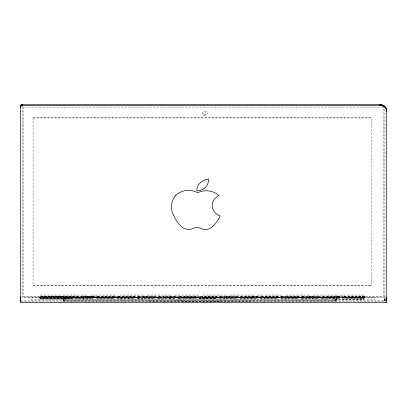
<?xml version="1.0" encoding="UTF-8"?>
<svg xmlns="http://www.w3.org/2000/svg" width="407" height="407" viewBox="0 0 407 407"><rect width="100%" height="100%" fill="white"/><g stroke="black" fill="none" stroke-linecap="round" stroke-linejoin="round"><path stroke-width="0.31" stroke-dasharray="2.04 1.53" d="M22.344 106.263L22.344 297.202L384.376 297.202L384.376 108.165M55.169 297.99L55.169 296.622L40.558 297.99L73.489 297.99M59.91 297.99L59.91 296.622L42.063 296.606L42.063 299.079M250.468 300.575L250.468 301.068L148.296 301.068L148.296 300.575M77.752 297.904L77.778 296.072L61.147 296.072L61.147 297.904L77.778 297.904L77.778 296.072M169.18 299.053L169.18 297.222L169.18 299.053L185.811 299.053L185.811 297.222M179.599 298.28L179.599 296.449L179.599 298.28L196.255 298.28L196.23 296.449L179.599 296.449M184.035 297.904L184.035 296.072L200.661 296.072L200.661 297.904L184.01 297.904L184.035 296.072M199.12 298.433L199.12 296.896L215.751 296.896L215.751 298.723L199.12 298.723L199.12 296.896M182.367 300.692L182.082 300.971L182.372 301.261L220.431 301.261L220.716 300.971L220.502 300.697L175.371 300.671M83.033 299.023L83.379 299.023L83.328 297.222L68.025 297.207L66.697 297.222L66.697 299.053M40.064 298.646L71.449 298.229M66.697 297.207L68.025 297.191L68.025 299.023L66.697 299.023M33.053 117.923L371.84 117.923M33.053 285.241L371.84 285.241M195.35 296.896L178.693 296.896L178.719 298.723L195.35 298.723L195.35 296.896L195.35 298.723M20.35 297.003L63.584 297.003L63.584 301.439M385.327 297.003L336.553 297.003L336.553 301.439L63.472 301.439L63.472 297.003M65.166 297.746L334.249 297.746M385.515 297.985L383.893 297.985L385.424 298.127M199.14 298.367L215.751 298.367M199.12 298.641L215.751 298.641M386.09 299.018L383.893 299.018L383.893 300.839L385.515 300.839M64.337 299.176L62.49 299.176L62.464 296.606L79.08 296.606L79.106 299.176M384.264 299.221L385.49 299.018M334.981 299.338L339.301 299.338L339.301 297.71L324.501 297.71L324.501 299.338M386.09 299.425L384.152 299.425L384.152 299.018M64.825 299.435L29.874 299.435L29.859 297.288L374.267 297.288L374.282 299.435L334.885 299.435M63.472 300.081L65.166 300.081M334.249 300.081L336.553 300.081M63.472 300.244L64.744 300.244M334.646 300.244L336.553 300.244M385.5 300.605L384.401 300.605L384.412 299.018M20.35 300.687L182.224 300.722M220.574 300.722L386.594 300.687M21.23 301.551L385.378 301.551M76.236 296.896L76.302 298.723L76.302 296.896M148.29 300.04L148.296 301.068M384.467 299.018L384.467 299.425M384.254 299.018L384.254 299.374M364.041 297.222L364.041 299.053L333.068 299.053L333.068 297.222M360.215 297.71L360.215 299.338M357.636 299.064L357.636 299.338M334.249 300.03L334.249 297.573L65.166 297.573L65.166 299.42M329.1 297.222L329.1 299.053L312.469 299.053L312.469 297.222M321.123 299.338L321.123 297.71L306.318 297.71L306.318 299.338M308.674 297.222L308.674 299.053L292.043 299.053L292.043 297.222M302.889 299.338L302.889 297.71L160.251 297.71L160.251 299.338M288.187 297.222L288.187 299.053L271.555 299.053L271.555 297.222M267.587 297.222L267.587 299.053L250.956 299.053L250.956 297.222M247.161 297.222L247.161 299.053L230.53 299.053L230.53 297.222M226.816 297.222L226.816 299.053L210.185 299.053L210.185 297.222M206.212 297.222L206.212 299.053L189.586 299.053L189.586 297.222M165.298 297.222L165.298 299.053L148.672 299.053L148.672 297.222M157.005 299.338L157.005 297.71L142.206 297.71L142.206 299.338M144.699 297.222L144.699 299.053L128.068 299.053L128.068 297.222M138.899 299.338L138.899 297.71L124.094 297.71L124.094 299.338M124.272 297.222L124.272 299.053L107.641 299.053L107.641 297.222M120.564 299.338L120.564 297.71L105.764 297.71L105.764 299.338M103.927 297.222L103.927 299.053L38.604 299.023L38.604 297.191M99.659 299.079L99.659 296.606L83.048 296.606L83.048 299.079M87.296 297.222L87.296 299.053M83.328 297.222L83.328 299.053M71.449 296.896L71.449 298.723M59.91 296.449L59.91 298.28M58.832 296.449L58.832 298.28M58.674 296.606L58.674 299.079M23.113 107.072L23.113 296.637L383.363 296.637L383.363 107.072L23.113 107.072M33.053 117.862L33.053 285.49L371.789 285.49L371.789 117.862L33.053 117.862M178.719 296.896L178.693 298.723L178.719 296.896M60.2 295.019L39.978 295.019L39.978 297.492L60.2 297.492L60.2 295.019M86.406 295.024L63.813 295.024L63.813 297.497L86.406 297.497L86.406 295.024M115.12 295.024L91.183 295.024L91.183 297.497L115.12 297.497L115.12 295.024M143.198 295.029L119.256 295.029L119.256 297.497L143.198 297.497L143.198 295.029M170.742 295.029L146.805 295.029L146.805 297.502L170.742 297.502L170.742 295.029M198.067 295.029L174.13 295.029L174.13 297.502L198.067 297.502L198.067 295.029M226.144 295.029L202.203 295.029L202.203 297.502L226.144 297.502L226.144 295.029M253.693 295.034L229.752 295.034L229.752 297.507L253.693 297.507L253.693 295.034M281.181 295.039L257.244 295.039L257.244 297.512L281.181 297.512L281.181 295.039M309.259 295.044L285.317 295.044L285.317 297.512L309.259 297.512L309.259 295.044M336.803 295.044L312.866 295.044L312.866 297.517L336.803 297.517L336.803 295.044M363.67 295.044L339.728 295.044L339.728 297.512L363.67 297.512L363.67 295.044M57.265 296.072L40.634 296.072L40.634 297.904L57.265 297.904L57.265 296.072M98.179 296.072L81.548 296.072L81.548 297.904L98.179 297.904L98.179 296.072M118.778 296.072L102.152 296.072L102.152 297.904L118.778 297.904L118.778 296.072M139.128 296.072L122.497 296.072L122.497 297.904L139.128 297.904L139.128 296.072M159.549 296.072L142.923 296.072L142.923 297.904L159.549 297.904L159.549 296.072M180.153 296.072L163.522 296.072L163.522 297.904L180.153 297.904L180.153 296.072M221.067 296.072L204.436 296.072L204.436 297.904L221.067 297.904L221.067 296.072M241.666 296.072L225.035 296.072L225.035 297.904L241.666 297.904L241.666 296.072M262.011 296.072L245.38 296.072L245.38 297.904L262.011 297.904L262.011 296.072M282.438 296.072L265.807 296.072L265.807 297.904L282.438 297.904L282.438 296.072M303.037 296.072L286.406 296.072L286.406 297.904L303.037 297.904L303.037 296.072M323.524 296.072L306.898 296.072L306.898 297.904L323.524 297.904L323.524 296.072M343.951 296.072L327.32 296.072L327.32 297.904L343.951 297.904L343.951 296.072M364.555 296.072L347.924 296.072L347.924 297.904L364.555 297.904L364.555 296.072M73.489 296.449L40.558 296.449L40.558 298.28L73.489 298.28L73.489 296.449M93.768 296.449L77.137 296.449L77.137 298.28L93.768 298.28L93.768 296.449M114.367 296.449L97.741 296.449L97.741 298.28L114.367 298.28L114.367 296.449M134.717 296.449L118.086 296.449L118.086 298.28L134.717 298.28L134.717 296.449M155.138 296.449L138.512 296.449L138.512 298.28L155.138 298.28L155.138 296.449M175.743 296.449L159.112 296.449L159.112 298.28L175.743 298.28L175.743 296.449M216.656 296.449L200.025 296.449L200.025 298.28L216.656 298.28L216.656 296.449M237.256 296.449L220.625 296.449L220.625 298.28L237.256 298.28L237.256 296.449M257.6 296.449L240.969 296.449L240.969 298.28L257.6 298.28L257.6 296.449M278.027 296.449L261.396 296.449L261.396 298.28L278.027 298.28L278.027 296.449M298.626 296.449L281.995 296.449L281.995 298.28L298.626 298.28L298.626 296.449M319.119 296.449L302.487 296.449L302.487 298.28L319.119 298.28L319.119 296.449M339.54 296.449L322.914 296.449L322.914 298.28L339.54 298.28L339.54 296.449M364.27 296.449L343.513 296.449L343.513 298.28L364.27 298.28L364.27 296.449M92.862 296.896L40.064 296.896L40.064 298.723L92.862 298.723L92.862 296.896M113.467 296.896L96.835 296.896L96.835 298.723L113.467 298.723L113.467 296.896M133.811 296.896L117.18 296.896L117.18 298.723L133.811 298.723L133.811 296.896M154.238 296.896L137.607 296.896L137.607 298.723L154.238 298.723L154.238 296.896M174.837 296.896L158.206 296.896L158.206 298.723L174.837 298.723L174.837 296.896M236.35 296.896L219.719 296.896L219.719 298.723L236.35 298.723L236.35 296.896M256.695 296.896L240.069 296.896L240.069 298.723L256.695 298.723L256.695 296.896M277.121 296.896L260.49 296.896L260.49 298.723L277.121 298.723L277.121 296.896M297.726 296.896L281.095 296.896L281.095 298.723L297.726 298.723L297.726 296.896M318.213 296.896L301.582 296.896L301.582 298.723L318.213 298.723L318.213 296.896M338.639 296.896L322.008 296.896L322.008 298.723L338.639 298.723L338.639 296.896M364.397 296.896L342.608 296.896L342.608 298.723L364.397 298.723L364.397 296.896M363.619 297.71L342.836 297.71L342.836 299.338L363.619 299.338L363.619 297.71M203.49 115.15A2.447 2.193 0 0 0 207.27 113.426A2.447 2.193 0 0 0 203.714 111.35A2.447 2.193 0 0 0 203.49 115.15M204.085 114.459A1.48 1.328 0 0 0 206.303 113.309A1.48 1.328 0 0 0 204.085 112.159A1.48 1.328 0 0 0 204.085 114.459"/><path stroke-width="0.61" d="M386.635 109.89L386.65 302.437L20.594 302.437L20.579 106.115L21.525 104.736L379.817 104.579C383.623 104.233 387.342 107.667 386.65 111.589M20.665 105.637L20.594 107.239M20.665 106.522L21.296 105.749L22.309 105.449L379.817 105.464C382.972 105.24 386.324 107.494 386.635 110.775M65.166 300.03L334.249 300.03M386.594 297.003L386.594 302.111M386.492 109.086L386.492 109.971M386.228 108.308L386.228 109.193M385.846 107.57L385.846 108.455M385.353 106.888L385.353 107.774M384.757 106.273L384.757 107.158M384.071 105.739L384.071 106.624M383.313 105.296L383.313 106.181M382.488 104.955L382.488 105.84M381.618 104.716L381.618 105.601M380.723 104.589L380.723 105.474M379.817 104.579L379.817 105.464M22.578 104.579L22.578 105.464M22.309 104.563L22.309 105.449M21.774 104.64L21.774 105.525M21.525 104.736L21.525 105.622M21.296 104.864L21.296 105.749M21.093 105.021L21.093 105.906M20.915 105.204L20.915 106.09M20.772 105.413L20.772 106.298M20.35 297.003L20.35 302.111M175.458 195.548L174.384 197.1A23.285 20.386 0 0 0 171.673 209.361L172.008 211.152A23.285 20.386 0 0 0 174.089 216.259L174.532 217.231A36.025 31.537 0 0 0 177.925 222.741L179.324 224.435A36.025 31.537 0 0 0 181.659 226.811A9.539 8.349 0 0 0 193.671 228.118A9.3 8.145 0 0 1 200.336 228.118A9.132 7.998 0 0 0 211.487 227.574A43.02 37.663 0 0 0 220.223 215.949A12.887 11.284 0 0 1 212.2 206.095A12.887 11.284 0 0 1 218.976 195.548A17.511 15.329 0 0 0 197.71 192.73A17.201 15.059 0 0 0 175.458 195.548M208.292 179.029A13.309 11.65 0 0 0 196.815 190.873A11.778 10.312 0 0 0 208.292 179.029"/></g></svg>
